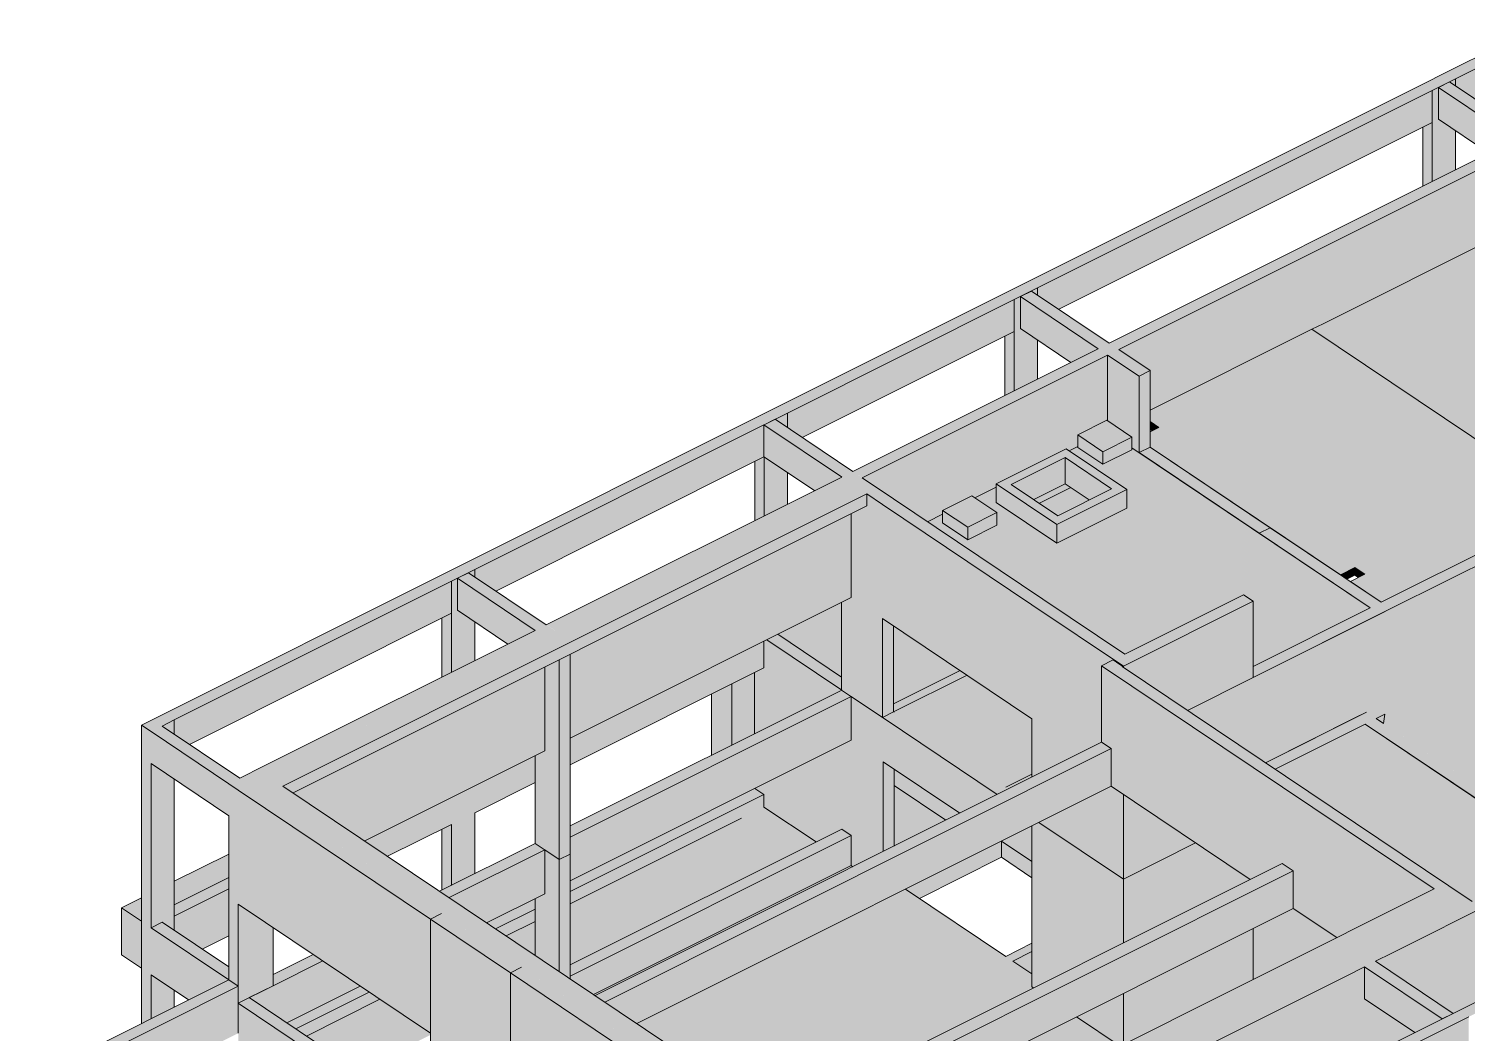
# Model space of a CAD drawing. Header units: centimetres. Extents: x -1706 to 33186, y -3196 to 88081.
# Drawn here: x -1669 to 202, y 71102 to 72408 of the extents above; entities that cross this region are included whole.
import ezdxf

# ---------------------------------------------------------------- set-up
doc = ezdxf.new("R2010")
doc.units = ezdxf.units.CM
for name, color, linetype, lineweight in [('A-FLOR', 7, 'Continuous', 9), ('S-BEAM', 7, 'Continuous', 9), ('S-COLS', 7, 'Continuous', 9)]:
    doc.layers.add(name, color=color, linetype=linetype, lineweight=lineweight)

# ---------------------------------------------------------------- blocks, each defined once
blk = doc.blocks.new('PED_MÍSULA_VERT__CONC_R1 - L_15_0 x 410_0-V1-3D J 001 - VISTA 3D COBE')
at = {"layer": 'S-COLS'}
for p, q in [((83.3, 71511.3), (94.7, 71517)), ((93.1, 71504.8), (83.3, 71511.3)), ((94.7, 71517), (93.1, 71504.8))]:
    blk.add_line(p, q, dxfattribs=at)

msp = doc.modelspace()

# ---------------------------------------------------------------- hatches: boundary and pattern name
at = {"layer": 'A-FLOR', "true_color": 0xbfbfbf}
for points in [[(355.7, 71795.5), (619.09, 71927.34), (277.65, 72156.57), (14.26, 72024.72), (353.73, 71796.82)], [(90.02, 71662.51), (341.32, 71788.3), (-0.12, 72017.52), (-210.61, 71912.16), (-210.61, 71897.52), (-199.13, 71889.81), (-210.61, 71884.15), (-210.61, 71864.34), (36.87, 71698.2), (55.62, 71707.58), (68.53, 71698.92), (49.78, 71689.53), (75.64, 71672.17)], [(-272.01, 71858.23), (-234.16, 71877.17), (-266.84, 71899.11), (-304.68, 71880.17), (-272.43, 71858.52)], [(-207.47, 71885.63), (-199.13, 71889.81), (-210.61, 71897.52), (-210.48, 71887.65)], [(-272.01, 71841.93), (-272.01, 71858.23), (-304.68, 71880.17), (-304.68, 71863.87), (-275.51, 71844.29)], [(-76.56, 71579.13), (75.64, 71655.31), (-234.16, 71863.3), (-234.16, 71860.88), (-272.01, 71841.93), (-304.68, 71863.88), (-304.68, 71865.07), (-315.7, 71859.56), (-240.86, 71809.31), (-240.86, 71784.87), (-332.07, 71739.21), (-410.77, 71792.05), (-410.77, 71811.97), (-438.36, 71798.16), (-409.88, 71779.04), (-409.88, 71762.74), (-447.72, 71743.8), (-480.4, 71765.74), (-480.4, 71777.11), (-499.99, 71767.31), (-243.38, 71595.03), (-88.98, 71672.32), (-76.56, 71663.98), (-76.56, 71579.88)], [(-272.01, 71841.93), (-234.16, 71860.88), (-234.16, 71877.17), (-272.01, 71858.23), (-272.01, 71845.64)], [(-447.72, 71760.09), (-409.88, 71779.04), (-442.56, 71800.98), (-480.4, 71782.03), (-448.72, 71760.77)], [(-447.72, 71743.8), (-447.72, 71760.09), (-480.4, 71782.03), (-480.4, 71765.74), (-448.39, 71744.25)], [(-447.72, 71743.8), (-409.88, 71762.74), (-409.88, 71779.04), (-447.72, 71760.09), (-447.72, 71744.58)], [(-60.73, 71453.78), (355.75, 71662.25), (355.75, 71682.87), (437.44, 71723.77), (353.73, 71779.96), (-162.03, 71521.79), (-63.65, 71455.74)], [(45.22, 71692.59), (55.62, 71697.8), (55.62, 71707.58), (36.87, 71698.2)], [(60.19, 71694.74), (68.53, 71698.92), (55.62, 71707.58), (55.62, 71697.8)], [(339.99, 71339.04), (724.11, 71531.31), (590.65, 71620.91), (589.51, 71620.34), (522.18, 71665.55), (522.18, 71651.36), (432.87, 71606.65), (364.9, 71652.28), (83.34, 71511.35), (299.89, 71365.97)], [(-398.27, 71421.97), (-364.29, 71438.98), (-364.29, 71511.05), (-448.54, 71567.61), (-543.85, 71519.71), (-411.99, 71431.18)], [(208.34, 71273.14), (325.61, 71331.84), (68.96, 71504.15), (-48.31, 71445.45), (207.08, 71273.99)]]:
    msp.add_hatch(color=9, dxfattribs=at).paths.add_polyline_path(points, flags=0)
h = msp.add_hatch(color=9, dxfattribs=at)
h.paths.add_polyline_path([(-544.02, 71530.54), (-457.69, 71573.75), (-544.02, 71631.71), (-544.02, 71541)], flags=0)
h.paths.add_polyline_path([(-611.66, 71565.23), (-611.66, 71662.52), (-694.68, 71620.96), (-628.54, 71576.57)], flags=0)
h = msp.add_hatch(color=9, dxfattribs=at)
h.paths.add_polyline_path([(-964.43, 71190.85), (-644.99, 71350.75), (-712.64, 71396.17), (-964.43, 71270.13), (-964.43, 71207.87)], flags=0)
h.paths.add_polyline_path([(-1010.18, 71203.31), (-1010.18, 71247.23), (-1047.66, 71228.47), (-1016.97, 71207.87)], flags=0)
h = msp.add_hatch(color=9, dxfattribs=at)
h.paths.add_polyline_path([(-592.78, 70923.09), (-257.76, 71090.79), (-306.24, 71123.33), (-641.25, 70955.63), (-594.35, 70924.14)], flags=0)
h.paths.add_polyline_path([(-509.09, 70972), (-522.21, 70980.81), (-477.08, 71003.4), (-463.95, 70994.59), (-489.5, 70981.8)], flags=0)
h.paths.add_polyline_path([(-697.35, 70993.29), (-362.33, 71160.99), (-542.93, 71282.24), (-877.95, 71114.54), (-719.96, 71008.47)], flags=0)
h.paths.add_polyline_path([(-932.09, 71150.88), (-597.07, 71318.58), (-599.2, 71320.01), (-934.22, 71152.31)], flags=0)
h = msp.add_hatch(color=9, dxfattribs=at)
h.paths.add_polyline_path([(-893.28, 70639.4), (-801.98, 70685.1), (-903.28, 70753.11), (-994.58, 70707.41), (-894.65, 70640.32)], flags=0)
h.paths.add_polyline_path([(-738.93, 70716.66), (-643.45, 70764.46), (-744.75, 70832.47), (-840.23, 70784.67), (-747.35, 70722.32)], flags=0)
h.paths.add_polyline_path([(-76.56, 71171.89), (32.12, 71226.29), (-24.54, 71264.33), (-76.56, 71238.3), (-76.56, 71175.27)], flags=0)
h = msp.add_hatch(color=9, dxfattribs=at)
h.paths.add_polyline_path([(-1408.61, 70963.33), (-1408.61, 71047.79), (-1481.34, 71011.38), (-1412.76, 70965.34), (-1412.1, 70965.67)], flags=0)
h.paths.add_polyline_path([(-1350.78, 70997.46), (-1302.93, 71021.41), (-1350.78, 71053.54), (-1350.78, 71008)], flags=0)
h.paths.add_polyline_path([(-1239.88, 71052.97), (-1146.25, 71099.84), (-1146.25, 71102.01), (-1212.04, 71146.18), (-1307.52, 71098.39), (-1242.15, 71054.5)], flags=0)
at = {"layer": 'S-BEAM', "true_color": 0xbfbfbf}
for points in [[(186.55, 72343.31), (299.87, 72400.03), (287.45, 72408.37), (174.13, 72351.65)], [(-356.9, 72071.28), (156.27, 72328.16), (143.85, 72336.49), (-369.32, 72079.62)], [(-329.39, 72043.49), (156.27, 72286.6), (156.27, 72328.16), (-356.9, 72071.28), (-356.9, 72061.97), (-354.13, 72060.1)], [(265.24, 72264.31), (279.62, 72271.51), (178.6, 72339.33), (164.22, 72332.13), (202.51, 72306.43)], [(229.78, 72246.56), (265.24, 72264.31), (164.22, 72332.13), (164.22, 72290.58), (215.75, 72255.98)], [(-251.41, 71991.15), (277.65, 72255.98), (265.24, 72264.31), (-263.83, 71999.48)], [(-278.26, 71992.31), (-263.88, 71999.51), (-364.85, 72067.3), (-379.23, 72060.1), (-303.71, 72009.4)], [(-681.97, 71908.56), (-387.18, 72056.12), (-399.6, 72064.46), (-694.39, 71916.9)], [(-662.8, 71876.6), (-387.18, 72014.57), (-387.18, 72056.12), (-681.97, 71908.56), (-681.97, 71889.48)], [(-313.67, 71974.53), (-278.26, 71992.31), (-379.23, 72060.1), (-379.23, 72018.55), (-327.69, 71983.95)], [(341.32, 71788.3), (355.7, 71795.5), (14.26, 72024.72), (-0.12, 72017.52), (330.59, 71795.5)], [(-584.82, 71824.25), (-265.79, 71983.95), (-278.21, 71992.28), (-597.24, 71832.59), (-586.51, 71825.39)], [(-1088.81, 71704.92), (-712.25, 71893.41), (-724.66, 71901.74), (-1101.22, 71713.25)], [(-611.66, 71825.42), (-597.28, 71832.62), (-698.26, 71900.41), (-712.64, 71893.21), (-614.48, 71827.31)], [(-1061.29, 71677.13), (-712.64, 71851.66), (-712.64, 71893.21), (-1088.81, 71704.92), (-1088.81, 71695.6), (-1086.03, 71693.74)], [(-647.08, 71807.64), (-611.66, 71825.42), (-712.64, 71893.21), (-712.64, 71851.66), (-649.72, 71809.42)], [(-251.46, 71804.01), (-240.86, 71809.31), (-319.57, 71862.15), (-330.17, 71856.85), (-254.78, 71806.24)], [(-68.79, 71752.28), (-54.41, 71759.48), (-210.61, 71864.34), (-224.99, 71857.15), (-87.15, 71764.6)], [(-391.03, 71815.66), (-321.02, 71850.7), (-330.17, 71856.85), (-400.18, 71821.8), (-391.89, 71816.23)], [(-361.83, 71796.05), (-321.02, 71816.5), (-321.02, 71850.7), (-391.03, 71815.66), (-364.97, 71798.17)], [(-289.81, 71795.53), (-260.61, 71810.15), (-321.02, 71850.7), (-321.02, 71816.48), (-302.43, 71804.01)], [(-983.32, 71624.78), (-599.2, 71817.06), (-611.62, 71825.39), (-995.73, 71633.12)], [(-332.07, 71763.66), (-321.47, 71768.96), (-400.18, 71821.8), (-410.77, 71816.5), (-335.39, 71765.89)], [(-1338.09, 71423.45), (-578.94, 71803.45), (-599.2, 71817.06), (-983.32, 71624.78), (-964.43, 71612.1), (-978.81, 71604.9), (-997.7, 71617.58), (-1358.35, 71437.05), (-1339.46, 71424.37)], [(-1324.88, 71414.58), (-578.94, 71787.97), (-578.94, 71803.45), (-1338.09, 71423.45), (-1330.13, 71418.11)], [(-332.07, 71739.21), (-332.07, 71763.66), (-410.77, 71816.23), (-410.77, 71792.05), (-355.77, 71755.12)], [(-330.62, 71775.1), (-289.81, 71795.53), (-313.78, 71811.63), (-354.59, 71791.2), (-332.07, 71776.07)], [(-321.47, 71768.96), (-251.46, 71804.01), (-260.61, 71810.15), (-330.62, 71775.1), (-324.8, 71771.19)], [(-321.47, 71744.52), (-251.46, 71779.56), (-251.46, 71804.01), (-321.47, 71768.96), (-321.47, 71755.12)], [(-251.46, 71779.56), (-240.86, 71784.87), (-240.86, 71809.31), (-251.46, 71804.01), (-251.46, 71782.2)], [(-364.29, 71659.35), (-349.91, 71666.55), (-544.02, 71796.86), (-558.4, 71789.66), (-411.99, 71691.37)], [(-364.29, 71511.05), (-364.29, 71659.35), (-558.4, 71789.66), (-558.4, 71641.36), (-408.91, 71541)], [(102.44, 71654.18), (353.73, 71779.96), (341.32, 71788.3), (90.02, 71662.51), (100.75, 71655.31)], [(-964.43, 71485.94), (-599.2, 71668.76), (-599.2, 71777.83), (-964.43, 71595.01), (-964.43, 71492.47)], [(-332.07, 71739.21), (-321.47, 71744.52), (-321.47, 71768.96), (-332.07, 71763.66), (-332.07, 71755.12)], [(-1479.36, 71509.42), (-1119.08, 71689.76), (-1131.5, 71698.1), (-1491.77, 71517.76)], [(-1010.18, 71625.96), (-995.8, 71633.16), (-1096.75, 71700.94), (-1111.13, 71693.74), (-1025.78, 71636.44)], [(-1045.57, 71608.17), (-1010.18, 71625.96), (-1111.13, 71693.74), (-1111.13, 71652.18), (-1051.43, 71612.1)], [(-1459.79, 71477.66), (-1119.08, 71648.2), (-1119.08, 71689.76), (-1479.36, 71509.42), (-1479.36, 71490.79)], [(-76.56, 71564.57), (88.06, 71646.98), (75.64, 71655.31), (-76.56, 71578.74), (-76.56, 71569.35)], [(83.34, 71511.35), (364.9, 71652.28), (355.75, 71658.43), (355.75, 71662.25), (70.92, 71519.68), (79.27, 71514.08)], [(-1350.78, 71440.84), (-997.7, 71617.58), (-1010.11, 71625.92), (-1363.2, 71449.18), (-1354.07, 71443.05)], [(193.96, 71265.94), (208.34, 71273.14), (-259.28, 71587.07), (-273.66, 71579.88), (193.08, 71266.53)], [(32.12, 71226.29), (158.67, 71289.63), (-273.66, 71579.88), (-273.66, 71480.47), (-261.24, 71472.13), (-261.24, 71423.24), (-80.64, 71301.99), (-38.92, 71322.88), (-24.54, 71313.22), (-24.54, 71264.33), (30.85, 71227.14)], [(-246.86, 71578.74), (-245.35, 71579.5), (-257.76, 71587.83), (-259.28, 71587.07), (-247.99, 71579.5)], [(-245.35, 71577.72), (-245.35, 71579.5), (-246.77, 71578.68)], [(-1231.81, 71352.1), (-997.7, 71469.28), (-997.7, 71578.36), (-1324.88, 71414.58), (-1257.2, 71369.15)], [(-544.02, 71519.82), (-448.54, 71567.61), (-457.69, 71573.75), (-544.02, 71530.54), (-544.02, 71525.96)], [(-964.43, 71357.19), (-599.2, 71540.01), (-611.66, 71548.33), (-964.43, 71371.74)], [(-964.43, 71300.15), (-599.2, 71482.97), (-599.2, 71540.01), (-964.43, 71357.19), (-964.43, 71327.86)], [(-409.34, 71412.55), (-394.96, 71419.75), (-543.36, 71519.38), (-557.74, 71512.18), (-411.99, 71414.33)], [(-48.31, 71445.45), (68.96, 71504.15), (56.54, 71512.48), (-60.73, 71453.78), (-48.5, 71445.57)], [(-1408.61, 71426.45), (-1394.23, 71433.65), (-1495.25, 71501.46), (-1509.63, 71494.27), (-1420.93, 71434.72)], [(-1408.61, 71384.89), (-1408.61, 71426.45), (-1509.63, 71494.27), (-1509.63, 71452.71), (-1458.09, 71418.11)], [(-919.67, 71142.54), (-261.24, 71472.13), (-273.66, 71480.47), (-932.09, 71150.88)], [(-877.95, 71114.54), (-261.24, 71423.24), (-261.24, 71472.13), (-919.67, 71142.54)], [(-608.05, 70905.84), (-584.59, 70917.59), (-1358.35, 71437.05), (-1381.81, 71425.31), (-625.54, 70917.59)], [(-476.04, 71379.16), (-458.01, 71388.19), (-543.36, 71445.49), (-543.36, 71424.36), (-480.72, 71382.31)], [(-394.96, 71419.75), (-364.29, 71435.1), (-364.29, 71438.98), (-398.27, 71421.97)], [(-1146.25, 71250.31), (-1131.87, 71257.51), (-1381.81, 71425.31), (-1396.19, 71418.11), (-1152.78, 71254.7)], [(-1146.25, 71102.01), (-1146.25, 71250.31), (-1396.19, 71418.11), (-1396.19, 71269.81), (-1169.94, 71117.92)], [(103.82, 71206.27), (422.86, 71365.97), (410.44, 71374.3), (91.4, 71214.6), (96.74, 71211.02)], [(-964.43, 71176.3), (-599.2, 71359.12), (-611.62, 71367.46), (-964.43, 71190.85), (-964.43, 71180.55)], [(-934.22, 71152.31), (-599.2, 71320.01), (-599.2, 71359.12), (-964.43, 71176.3), (-964.43, 71172.59), (-936.9, 71154.11)], [(-510.64, 71277.41), (-403.99, 71330.79), (-403.99, 71351.78), (-528.55, 71289.43), (-517.07, 71281.72)], [(-364.29, 71304.14), (-364.29, 71325.27), (-403.99, 71351.78), (-403.99, 71330.79), (-384.91, 71317.99)], [(-682.97, 70983.64), (-24.54, 71313.22), (-38.92, 71322.88), (-697.35, 70993.29)], [(-1479.36, 71254.38), (-1408.61, 71289.79), (-1408.61, 71304.34), (-1479.36, 71268.93), (-1479.36, 71254.7)], [(-641.25, 70955.63), (-24.54, 71264.33), (-24.54, 71313.22), (-682.97, 70983.64), (-660.26, 70968.39)], [(203.79, 71123.37), (549.57, 71296.64), (537.31, 71304.87), (191.37, 71131.7)], [(-412.66, 71194.77), (-398.27, 71201.97), (-528.55, 71289.43), (-542.93, 71282.24), (-414.23, 71195.83)], [(-452.04, 70942.58), (193.96, 71265.94), (158.67, 71289.63), (-487.33, 70966.27)], [(-1408.61, 71171.4), (-1408.61, 71188.26), (-1495.25, 71246.42), (-1509.63, 71239.22), (-1440.36, 71192.72)], [(-1460.76, 71145.3), (-1408.61, 71171.4), (-1509.63, 71239.22), (-1509.63, 71178.11), (-1465.92, 71148.76)], [(-389.12, 71195.83), (-364.29, 71208.26), (-364.29, 71218.98), (-398.27, 71201.97)], [(-364.29, 71179.16), (-364.29, 71208.26), (-389.12, 71195.83), (-387.55, 71194.77)], [(-574.72, 70866.61), (-560.34, 70873.81), (-1027.96, 71187.75), (-1042.34, 71180.55), (-584.16, 70872.95)], [(169.09, 71120.56), (183.48, 71127.75), (82.46, 71195.57), (68.08, 71188.37), (135.62, 71143.03)], [(133.63, 71102.81), (169.09, 71120.56), (68.08, 71188.37), (68.08, 71146.82), (129.41, 71105.64)], [(-1656.18, 71032.93), (-1396.19, 71163.07), (-1408.61, 71171.4), (-1668.6, 71041.26)], [(-574.72, 70718.32), (-574.72, 70866.61), (-1042.34, 71180.55), (-1042.34, 71032.25), (-628.54, 70754.45)], [(-439.62, 70934.24), (43.27, 71175.96), (30.85, 71184.29), (-452.04, 70942.58)], [(-1604.03, 70997.92), (-1396.19, 71101.95), (-1396.19, 71163.07), (-1656.18, 71032.93), (-1633.99, 71018.03)], [(-1146.25, 70973.27), (-1146.25, 70990.12), (-1381.81, 71148.26), (-1396.19, 71141.07), (-1146.55, 70973.47)], [(-318.4, 70861.98), (173.51, 71108.21), (161.09, 71116.55), (-330.82, 70870.32)], [(-318.4, 70820.42), (173.51, 71066.66), (173.51, 71108.21), (-318.4, 70861.98), (-318.4, 70846.62)]]:
    msp.add_hatch(color=9, dxfattribs=at).paths.add_polyline_path(points, flags=0)
h = msp.add_hatch(color=9, dxfattribs=at)
h.paths.add_polyline_path([(214.06, 72315.53), (284.94, 72351.01), (284.94, 72392.56), (186.55, 72343.31), (186.55, 72334), (212.75, 72316.41)], flags=0)
h.paths.add_polyline_path([(299.87, 72399.39), (299.87, 72400.03), (299.32, 72399.76), (299.86, 72399.4)], flags=0)
h = msp.add_hatch(color=9, dxfattribs=at)
h.paths.add_polyline_path([(-210.48, 71884.13), (-207.47, 71885.63), (-210.61, 71887.74), (-210.61, 71884.21)], flags=0)
h.paths.add_polyline_path([(-210.61, 71912.16), (277.65, 72156.57), (277.65, 72255.98), (-251.41, 71991.15), (-210.61, 71963.75), (-210.61, 71922.75)], flags=0)
h = msp.add_hatch(color=9, dxfattribs=at)
h.paths.add_polyline_path([(-499.99, 71767.31), (-480.4, 71777.11), (-480.4, 71782.03), (-442.56, 71800.98), (-438.36, 71798.16), (-410.77, 71811.97), (-410.77, 71816.5), (-319.57, 71862.15), (-315.7, 71859.56), (-304.68, 71865.07), (-304.68, 71880.17), (-266.84, 71899.11), (-265.79, 71898.41), (-265.79, 71983.95), (-584.82, 71824.25), (-520.27, 71780.92)], flags=0)
h.paths.add_polyline_path([(-354.59, 71791.2), (-313.78, 71811.63), (-321.02, 71816.48), (-361.83, 71796.05), (-355.87, 71792.05)], flags=0)
h = msp.add_hatch(color=9, dxfattribs=at)
h.paths.add_polyline_path([(-1088.81, 71388.76), (-1010.18, 71428.12), (-1010.18, 71463.04), (-1088.81, 71423.45), (-1088.81, 71409.83)], flags=0)
h.paths.add_polyline_path([(-964.43, 71451.02), (-712.64, 71577.06), (-712.64, 71611.98), (-964.43, 71485.94), (-964.43, 71463.95)], flags=0)
h = msp.add_hatch(color=9, dxfattribs=at)
h.paths.add_polyline_path([(-364.29, 71325.27), (-364.29, 71371.66), (-403.88, 71351.84), (-396.8, 71347.09)], flags=0)
h.paths.add_polyline_path([(-458.01, 71388.19), (-409.34, 71412.55), (-557.74, 71512.18), (-557.74, 71455.14), (-520.27, 71429.98)], flags=0)
h = msp.add_hatch(color=9, dxfattribs=at)
h.paths.add_polyline_path([(-1061.56, 71237.8), (-1010.18, 71263.52), (-1010.18, 71277.25), (-1073.28, 71245.67), (-1061.66, 71237.87)], flags=0)
h.paths.add_polyline_path([(-964.43, 71286.43), (-712.64, 71412.46), (-724.35, 71420.33), (-964.43, 71300.15), (-964.43, 71290.7)], flags=0)
h = msp.add_hatch(color=9, dxfattribs=at)
h.paths.add_polyline_path([(-1047.66, 71228.47), (-1010.18, 71247.23), (-1010.18, 71263.52), (-1061.56, 71237.8), (-1060.42, 71237.04)], flags=0)
h.paths.add_polyline_path([(-964.43, 71270.13), (-712.64, 71396.17), (-712.64, 71412.46), (-964.43, 71286.43), (-964.43, 71280.58)], flags=0)
h = msp.add_hatch(color=9, dxfattribs=at)
h.paths.add_polyline_path([(-1443.1, 71211.41), (-1408.61, 71228.68), (-1408.61, 71289.79), (-1479.36, 71254.38), (-1479.36, 71235.75)], flags=0)
h.paths.add_polyline_path([(-1202.01, 71332.09), (-1119.08, 71373.6), (-1119.08, 71408.52), (-1231.81, 71352.1), (-1227, 71348.87)], flags=0)
h = msp.add_hatch(color=9, dxfattribs=at)
h.paths.add_polyline_path([(103.82, 71087.88), (133.63, 71102.81), (103.82, 71122.82), (103.82, 71108.21)], flags=0)
h.paths.add_polyline_path([(183.48, 71127.75), (422.86, 71247.58), (422.86, 71365.97), (103.82, 71206.27), (103.82, 71181.23), (177.59, 71131.7)], flags=0)
h = msp.add_hatch(color=9, dxfattribs=at)
h.paths.add_polyline_path([(-1350.78, 71163.8), (-1286.33, 71196.06), (-1298.75, 71204.39), (-1350.78, 71178.35)], flags=0)
h.paths.add_polyline_path([(-1121.95, 71278.34), (-997.7, 71340.54), (-1010.18, 71348.84), (-1134.36, 71286.68), (-1131.5, 71284.76)], flags=0)
h = msp.add_hatch(color=9, dxfattribs=at)
h.paths.add_polyline_path([(-1333.14, 71115.59), (-1237.66, 71163.38), (-1286.33, 71196.06), (-1350.78, 71163.8), (-1350.78, 71127.43)], flags=0)
h.paths.add_polyline_path([(-1073.28, 71245.67), (-997.7, 71283.5), (-997.7, 71340.54), (-1121.95, 71278.34), (-1080.19, 71250.31)], flags=0)
at = {"layer": 'S-BEAM', "true_color": 0x0080ff}
h = msp.add_hatch(color=150, dxfattribs=at)
h.paths.add_polyline_path([(-1522.05, 71247.57), (-1522.05, 71278.19), (-1548.18, 71265.11), (-1532.66, 71254.7)], flags=0)
h.paths.add_polyline_path([(-1479.36, 71268.93), (-1408.61, 71304.34), (-1408.61, 71334.98), (-1479.36, 71299.56), (-1479.36, 71269.81)], flags=0)
msp.add_hatch(color=150, dxfattribs=at).paths.add_polyline_path([(-1522.05, 71186.46), (-1522.05, 71247.57), (-1548.18, 71265.11), (-1548.18, 71204), (-1544.6, 71201.6)], flags=0)
at = {"layer": 'S-BEAM', "true_color": 0xbfbfbf}
h = msp.add_hatch(color=9, dxfattribs=at)
h.paths.add_polyline_path([(-439.62, 70815.86), (-388.44, 70841.47), (-439.62, 70875.83), (-439.62, 70817.67)], flags=0)
h.paths.add_polyline_path([(-338.6, 70866.42), (43.27, 71057.57), (43.27, 71175.96), (-439.62, 70934.24), (-344.4, 70870.32)], flags=0)
h = msp.add_hatch(color=9, dxfattribs=at)
h.paths.add_polyline_path([(-1465.92, 71035.4), (-1408.61, 71064.08), (-1408.61, 71078.64), (-1478.34, 71043.73)], flags=0)
h.paths.add_polyline_path([(-1321.43, 71107.72), (-1225.95, 71155.52), (-1237.66, 71163.38), (-1333.14, 71115.59)], flags=0)
h = msp.add_hatch(color=9, dxfattribs=at)
h.paths.add_polyline_path([(-1465.92, 71019.1), (-1408.61, 71047.79), (-1408.61, 71064.08), (-1465.92, 71035.4), (-1465.92, 71020.72)], flags=0)
h.paths.add_polyline_path([(-1307.52, 71098.39), (-1212.04, 71146.18), (-1225.95, 71155.52), (-1321.43, 71107.72), (-1312.92, 71102.01)], flags=0)
h = msp.add_hatch(color=9, dxfattribs=at)
h.paths.add_polyline_path([(-1146.25, 70916.23), (-1146.55, 70973.47), (-1159.02, 70981.84), (-1159.02, 70942.73), (-1174.32, 70935.07), (-1159.02, 70924.8)], flags=0)
h.paths.add_polyline_path([(-1220.11, 70965.81), (-1171.44, 70990.17), (-1396.19, 71141.07), (-1396.19, 71084.03), (-1223.94, 70968.39)], flags=0)
at = {"layer": 'S-COLS', "true_color": 0xc0c0c0}
for points in [[(156.27, 72328.16), (186.55, 72343.31), (174.13, 72351.65), (143.85, 72336.49)], [(143.85, 72203.55), (156.27, 72209.77), (156.27, 72286.6), (143.85, 72280.38), (143.85, 72209.06)], [(-387.18, 72056.12), (-356.9, 72071.28), (-369.32, 72079.62), (-399.6, 72064.46)], [(-399.6, 71931.52), (-387.18, 71937.74), (-387.18, 72014.57), (-399.6, 72008.35), (-399.6, 71983.95)], [(-224.99, 71956.55), (-210.61, 71963.75), (-263.94, 71999.48), (-278.21, 71992.28), (-235.71, 71963.75)], [(-224.99, 71857.15), (-224.99, 71956.55), (-265.79, 71983.95), (-265.79, 71898.41), (-234.16, 71877.17), (-234.16, 71863.3), (-233.44, 71862.82)], [(-224.99, 71857.15), (-210.61, 71864.34), (-210.61, 71963.75), (-224.99, 71956.55), (-224.99, 71864.22)], [(-712.25, 71893.41), (-681.97, 71908.56), (-694.39, 71916.9), (-724.66, 71901.74), (-712.64, 71893.67)], [(-724.66, 71768.81), (-712.25, 71775.02), (-712.25, 71851.39), (-712.64, 71851.66), (-724.66, 71845.64), (-724.66, 71801.57)], [(-558.4, 71789.66), (-544.02, 71796.86), (-597.34, 71832.59), (-611.62, 71825.39), (-569.12, 71796.86)], [(-558.4, 71512.62), (-558.4, 71789.66), (-578.94, 71803.45), (-578.94, 71787.97), (-599.2, 71777.83), (-599.2, 71668.76), (-611.66, 71662.52), (-611.62, 71548.35), (-568.47, 71519.38)], [(88.06, 71646.98), (102.44, 71654.18), (-54.41, 71759.48), (-68.79, 71752.28), (79.49, 71652.73)], [(-1119.08, 71689.76), (-1088.81, 71704.92), (-1101.22, 71713.25), (-1131.5, 71698.1)], [(-245.35, 71579.5), (-76.56, 71663.98), (-88.98, 71672.32), (-243.38, 71595.03), (-349.91, 71666.55), (-364.29, 71659.35), (-245.91, 71579.88)], [(-558.4, 71512.62), (-544.02, 71519.82), (-544.02, 71631.71), (-558.4, 71641.36), (-558.4, 71514.8)], [(-978.81, 71604.9), (-964.43, 71612.1), (-995.89, 71633.12), (-1010.11, 71625.92), (-983.32, 71607.93)], [(-978.81, 71327.86), (-978.81, 71587.81), (-997.7, 71578.36), (-997.7, 71469.28), (-1010.18, 71463.04), (-1010.11, 71348.87), (-983.32, 71330.88)], [(-978.81, 71327.86), (-964.43, 71335.06), (-964.43, 71595.01), (-978.81, 71587.81), (-978.81, 71340.54)], [(-1509.63, 71494.27), (-1479.36, 71509.42), (-1491.77, 71517.76), (-1522.05, 71502.6), (-1520.35, 71501.46)], [(235.61, 71392.26), (250, 71399.46), (70.92, 71519.68), (56.54, 71512.48), (230.34, 71395.8)], [(-1396.19, 71418.11), (-1350.78, 71440.84), (-1363.2, 71449.18), (-1408.61, 71426.45), (-1406.92, 71425.31)], [(-557.74, 71338.26), (-543.36, 71345.46), (-543.48, 71445.57), (-557.74, 71455.14), (-557.74, 71343.27)], [(-1396.19, 71163.07), (-1396.19, 71418.11), (-1408.61, 71426.45), (-1408.61, 71171.4), (-1406.49, 71169.98)], [(-543.36, 71345.46), (-476.04, 71379.16), (-543.36, 71424.36), (-543.36, 71350.13)], [(-978.81, 71182.25), (-978.81, 71327.86), (-997.7, 71340.54), (-997.7, 71283.5), (-1010.18, 71277.25), (-1010.16, 71203.29), (-980.01, 71183.06)], [(-964.43, 71172.59), (-964.43, 71335.06), (-978.81, 71327.86), (-978.81, 71182.25), (-966.1, 71173.71)], [(-1396.19, 71141.07), (-1350.78, 71163.8), (-1350.78, 71239.32), (-1396.19, 71269.81), (-1396.19, 71148.26)], [(-1042.34, 71180.55), (-1027.96, 71187.75), (-1131.87, 71257.51), (-1146.25, 71250.31), (-1053.06, 71187.75)], [(-1042.34, 70903.5), (-1042.34, 71180.55), (-1146.25, 71250.31), (-1146.25, 70973.27), (-1061.66, 70916.48)], [(43.27, 71175.96), (103.82, 71206.27), (91.4, 71214.6), (30.85, 71184.29)], [(-364.29, 71162.31), (-364.29, 71179.16), (-398.27, 71201.97), (-412.66, 71194.77)], [(173.51, 71108.21), (203.79, 71123.37), (191.37, 71131.7), (161.09, 71116.55), (169.09, 71111.18)]]:
    msp.add_hatch(color=9, dxfattribs=at).paths.add_polyline_path(points, flags=0)
h = msp.add_hatch(color=9, dxfattribs=at)
h.paths.add_polyline_path([(156.27, 72209.77), (186.55, 72224.92), (186.55, 72275.59), (164.22, 72290.58), (164.22, 72332.13), (156.27, 72328.16), (156.27, 72255.98)], flags=0)
h.paths.add_polyline_path([(186.55, 72334), (186.55, 72343.31), (178.6, 72339.33), (185.58, 72334.65)], flags=0)
h = msp.add_hatch(color=9, dxfattribs=at)
h.paths.add_polyline_path([(-387.18, 71937.74), (-356.9, 71952.89), (-356.9, 72003.56), (-379.23, 72018.55), (-379.23, 72060.1), (-387.18, 72056.12), (-387.18, 71983.95)], flags=0)
h.paths.add_polyline_path([(-356.9, 72061.97), (-356.9, 72071.28), (-364.85, 72067.3), (-357.87, 72062.62)], flags=0)
h = msp.add_hatch(color=9, dxfattribs=at)
h.paths.add_polyline_path([(-712.25, 71775.02), (-681.97, 71790.18), (-681.97, 71831.07), (-712.25, 71851.39), (-712.25, 71783.87)], flags=0)
h.paths.add_polyline_path([(-681.97, 71889.48), (-681.97, 71908.56), (-698.26, 71900.41), (-683.96, 71890.81)], flags=0)
h = msp.add_hatch(color=9, dxfattribs=at)
h.paths.add_polyline_path([(-1119.08, 71294.33), (-1088.81, 71309.48), (-1088.81, 71423.68), (-1119.08, 71408.52), (-1119.08, 71340.54)], flags=0)
h.paths.add_polyline_path([(-1119.08, 71571.38), (-1088.81, 71586.53), (-1088.81, 71637.19), (-1111.13, 71652.18), (-1111.13, 71693.74), (-1119.08, 71689.76), (-1119.08, 71602.1)], flags=0)
h.paths.add_polyline_path([(-1088.81, 71695.6), (-1088.81, 71704.92), (-1096.75, 71700.94), (-1089.78, 71696.25)], flags=0)
h = msp.add_hatch(color=9, dxfattribs=at)
h.paths.add_polyline_path([(-245.35, 71302.45), (-245.35, 71412.57), (-261.24, 71423.24), (-355.2, 71376.21), (-261.24, 71313.12)], flags=0)
h.paths.add_polyline_path([(-364.29, 71435.1), (-273.66, 71480.47), (-273.66, 71579.88), (-257.76, 71587.83), (-364.29, 71659.35), (-364.29, 71445.57)], flags=0)
h = msp.add_hatch(color=9, dxfattribs=at)
h.paths.add_polyline_path([(-245.35, 71302.45), (-151.38, 71349.49), (-245.35, 71412.57), (-245.35, 71349.99)], flags=0)
h.paths.add_polyline_path([(-162.03, 71521.79), (-76.56, 71564.57), (-76.56, 71663.98), (-245.35, 71579.5), (-245.35, 71577.72), (-174.45, 71530.13)], flags=0)
h = msp.add_hatch(color=9, dxfattribs=at)
h.paths.add_polyline_path([(-1131.5, 71288.11), (-1119.08, 71294.33), (-1119.08, 71373.6), (-1131.5, 71367.39), (-1131.5, 71292.54)], flags=0)
h.paths.add_polyline_path([(-1131.5, 71565.16), (-1119.08, 71571.38), (-1119.08, 71648.2), (-1131.5, 71641.99), (-1131.5, 71602.1)], flags=0)
h = msp.add_hatch(color=9, dxfattribs=at)
h.paths.add_polyline_path([(-557.74, 71512.18), (-543.36, 71519.38), (-544.02, 71519.82), (-558.4, 71512.62)], flags=0)
h.paths.add_polyline_path([(-611.66, 71548.38), (-611.66, 71565.23), (-694.68, 71620.96), (-709.06, 71613.77), (-628.54, 71559.71)], flags=0)
h = msp.add_hatch(color=9, dxfattribs=at)
h.paths.add_polyline_path([(-597.07, 71318.58), (-557.74, 71338.26), (-557.74, 71512.18), (-599.2, 71540.01), (-599.2, 71482.97), (-724.35, 71420.33), (-712.64, 71412.46), (-712.64, 71396.17), (-644.99, 71350.75), (-611.62, 71367.46), (-599.2, 71359.12), (-599.2, 71320.01)], flags=0)
h.paths.add_polyline_path([(-725.05, 71491.57), (-611.66, 71548.38), (-709.06, 71613.77), (-712.64, 71611.98), (-712.64, 71577.06), (-725.05, 71570.84), (-725.05, 71540.01)], flags=0)
at = {"layer": 'S-COLS', "true_color": 0x0080ff}
for points in [[(-754.56, 71476.8), (-725.05, 71491.57), (-725.05, 71570.84), (-754.56, 71556.07), (-754.56, 71540.01)], [(-780.7, 71463.71), (-754.56, 71476.8), (-754.56, 71556.07), (-780.7, 71542.98), (-780.7, 71476.48)]]:
    msp.add_hatch(color=150, dxfattribs=at).paths.add_polyline_path(points, flags=0)
at = {"layer": 'S-COLS', "true_color": 0xc0c0c0}
h = msp.add_hatch(color=9, dxfattribs=at)
h.paths.add_polyline_path([(-1481.34, 71011.38), (-1479.36, 71012.37), (-1479.36, 71060.33), (-1509.63, 71045.17), (-1509.63, 71013.52), (-1495.25, 71020.72), (-1482.83, 71012.37)], flags=0)
h.paths.add_polyline_path([(-1509.63, 71120.84), (-1479.36, 71135.99), (-1479.36, 71157.78), (-1509.63, 71178.11), (-1509.63, 71149.4)], flags=0)
h.paths.add_polyline_path([(-1479.36, 71235.75), (-1479.36, 71432.38), (-1509.63, 71452.71), (-1509.63, 71239.22), (-1495.25, 71246.42), (-1484.53, 71239.22)], flags=0)
h.paths.add_polyline_path([(-1479.36, 71490.79), (-1479.36, 71509.42), (-1495.25, 71501.46), (-1481.3, 71492.1)], flags=0)
h = msp.add_hatch(color=9, dxfattribs=at)
h.paths.add_polyline_path([(-1509.63, 71013.52), (-1509.63, 71045.17), (-1522.05, 71038.96), (-1522.05, 71021.85), (-1516.35, 71018.03)], flags=0)
h.paths.add_polyline_path([(-1522.05, 71114.62), (-1509.63, 71120.84), (-1509.63, 71494.27), (-1522.05, 71502.6), (-1522.05, 71149.4)], flags=0)
h = msp.add_hatch(color=9, dxfattribs=at)
h.paths.add_polyline_path([(-249.57, 71085.29), (-245.35, 71087.4), (-245.35, 71153.81), (-306.24, 71123.33), (-257.76, 71090.79)], flags=0)
h.paths.add_polyline_path([(-362.33, 71160.99), (-245.35, 71219.55), (-245.35, 71302.45), (-355.2, 71376.21), (-364.29, 71371.66), (-364.29, 71162.31)], flags=0)
h = msp.add_hatch(color=9, dxfattribs=at)
h.paths.add_polyline_path([(-245.35, 71087.4), (-76.56, 71171.89), (-76.56, 71238.3), (-245.35, 71153.81), (-245.35, 71114.85)], flags=0)
h.paths.add_polyline_path([(-245.35, 71219.55), (-80.64, 71301.99), (-151.38, 71349.49), (-245.35, 71302.45), (-245.35, 71254.7)], flags=0)
h = msp.add_hatch(color=9, dxfattribs=at)
h.paths.add_polyline_path([(43.27, 70898.91), (103.82, 70929.22), (103.82, 71031.77), (43.27, 71001.46), (43.27, 70903)], flags=0)
h.paths.add_polyline_path([(43.27, 71057.57), (103.82, 71087.88), (103.82, 71122.82), (68.08, 71146.82), (68.08, 71188.37), (43.27, 71175.96), (43.27, 71057.97)], flags=0)
h.paths.add_polyline_path([(103.82, 71181.23), (103.82, 71206.27), (82.46, 71195.57), (99.26, 71184.29)], flags=0)
h = msp.add_hatch(color=9, dxfattribs=at)
h.paths.add_polyline_path([(-1354, 70942.18), (-1350.78, 70943.8), (-1350.78, 71053.54), (-1396.19, 71084.03), (-1396.19, 70953.66), (-1381.81, 70960.86), (-1356.4, 70943.8)], flags=0)
h.paths.add_polyline_path([(-1350.78, 71127.43), (-1350.78, 71163.8), (-1381.81, 71148.26), (-1363.2, 71135.77)], flags=0)
h = msp.add_hatch(color=9, dxfattribs=at)
h.paths.add_polyline_path([(173.51, 70611.17), (173.74, 70611.28), (173.51, 70614.31)], flags=0)
h.paths.add_polyline_path([(173.51, 70853.17), (203.79, 70868.42), (203.79, 71123.37), (173.51, 71108.21), (173.51, 70853.21)], flags=0)

# ---------------------------------------------------------------- linework, layer by layer
at = {"layer": 'A-FLOR'}
for p, q in [((277.65, 72156.57), (14.26, 72024.72)), ((-0.12, 72017.52), (-210.61, 71912.16)), ((341.32, 71788.3), (-0.12, 72017.52)), ((-266.84, 71899.11), (-304.68, 71880.17)), ((-234.16, 71877.17), (-266.84, 71899.11)), ((-210.61, 71897.52), (-199.13, 71889.81)), ((-304.68, 71880.17), (-272.01, 71858.23)), ((-304.68, 71880.17), (-304.68, 71863.87)), ((-207.47, 71885.63), (-210.61, 71887.74)), ((-199.13, 71889.81), (-210.48, 71884.13)), ((-304.68, 71865.07), (-315.7, 71859.56)), ((-272.01, 71841.93), (-304.68, 71863.87)), ((-272.01, 71858.23), (-234.16, 71877.17)), ((-234.16, 71860.88), (-272.01, 71841.93)), ((-234.16, 71877.17), (-234.16, 71860.88)), ((75.64, 71655.31), (-234.16, 71863.3)), ((-210.61, 71864.34), (36.87, 71698.2)), ((-272.01, 71858.23), (-272.01, 71841.93)), ((-410.77, 71811.97), (-438.36, 71798.16)), ((-442.56, 71800.98), (-480.4, 71782.03)), ((-409.88, 71779.04), (-442.56, 71800.98)), ((-332.07, 71739.21), (-410.77, 71792.05)), ((-240.86, 71784.87), (-332.07, 71739.21)), ((90.02, 71662.51), (341.32, 71788.3)), ((-480.4, 71777.11), (-499.99, 71767.31)), ((-480.4, 71782.03), (-447.72, 71760.09)), ((-480.4, 71782.03), (-480.4, 71765.74)), ((-447.72, 71743.8), (-480.4, 71765.74)), ((-447.72, 71760.09), (-409.88, 71779.04)), ((-409.88, 71779.04), (-409.88, 71762.74)), ((353.73, 71779.96), (102.44, 71654.18)), ((-409.88, 71762.74), (-447.72, 71743.8)), ((-447.72, 71760.09), (-447.72, 71743.8)), ((36.87, 71698.2), (55.62, 71707.58)), ((55.62, 71697.8), (45.22, 71692.59)), ((68.53, 71698.92), (49.78, 71689.53)), ((55.62, 71707.58), (68.53, 71698.92)), ((55.62, 71707.58), (55.62, 71697.8)), ((60.19, 71694.74), (55.62, 71697.8)), ((49.78, 71689.53), (90.02, 71662.51)), ((-76.56, 71579.13), (75.64, 71655.31)), ((102.44, 71654.18), (-76.56, 71564.57)), ((-694.68, 71620.96), (-611.66, 71565.23)), ((-544.02, 71530.54), (-457.69, 71573.75)), ((-448.54, 71567.61), (-544.02, 71519.82)), ((-76.56, 71564.57), (-162.03, 71521.79)), ((-544.02, 71519.82), (-543.36, 71519.38)), ((-60.73, 71453.78), (70.92, 71519.68)), ((68.96, 71504.15), (-48.07, 71445.57)), ((325.61, 71331.84), (68.96, 71504.15)), ((-398.27, 71421.97), (-364.29, 71438.98)), ((-741.97, 71381.49), (-964.43, 71270.13)), ((-599.2, 71320.01), (-934.22, 71152.31)), ((-1010.14, 71247.24), (-1047.66, 71228.47)), ((-1212.04, 71146.18), (-1307.52, 71098.39))]:
    msp.add_line(p, q, dxfattribs=at)
at = {"layer": 'S-BEAM'}
for p, q in [((287.45, 72408.37), (174.13, 72351.65)), ((186.55, 72343.31), (284.94, 72392.56)), ((143.85, 72336.49), (-369.32, 72079.62)), ((-356.9, 72071.28), (156.27, 72328.16)), ((156.27, 72328.16), (156.27, 72286.6)), ((178.6, 72339.33), (164.22, 72332.13)), ((164.22, 72332.13), (265.24, 72264.31)), ((164.22, 72332.13), (164.22, 72290.58)), ((279.62, 72271.51), (178.6, 72339.33)), ((186.55, 72343.31), (186.55, 72334)), ((229.78, 72246.56), (164.22, 72290.58)), ((-329.39, 72043.49), (156.27, 72286.6)), ((265.24, 72264.31), (-263.83, 71999.48)), ((-251.41, 71991.15), (277.65, 72255.98)), ((-364.85, 72067.3), (-379.23, 72060.1)), ((-263.88, 71999.51), (-364.85, 72067.3)), ((-356.9, 72071.28), (-356.9, 72061.97)), ((-399.6, 72064.46), (-694.39, 71916.9)), ((-681.97, 71908.56), (-387.18, 72056.12)), ((-387.18, 72056.12), (-387.18, 72014.57)), ((-379.23, 72060.1), (-278.26, 71992.31)), ((-379.23, 72060.1), (-379.23, 72018.55)), ((-662.8, 71876.6), (-387.18, 72014.57)), ((-313.67, 71974.53), (-379.23, 72018.55)), ((14.26, 72024.72), (-0.12, 72017.52)), ((-0.12, 72017.52), (341.32, 71788.3)), ((-278.21, 71992.28), (-597.24, 71832.59)), ((-584.82, 71824.25), (-265.79, 71983.95)), ((-265.79, 71983.95), (-265.79, 71898.41)), ((-724.66, 71901.74), (-1101.22, 71713.25)), ((-698.26, 71900.41), (-712.25, 71893.41)), ((-597.28, 71832.62), (-698.26, 71900.41)), ((-681.97, 71908.56), (-681.97, 71889.48)), ((-1088.81, 71704.92), (-712.64, 71893.21)), ((-712.64, 71893.21), (-611.66, 71825.42)), ((-712.64, 71893.21), (-712.64, 71851.66)), ((-319.57, 71862.15), (-330.17, 71856.85)), ((-240.86, 71809.31), (-319.57, 71862.15)), ((-210.61, 71864.34), (-224.99, 71857.15)), ((-54.41, 71759.48), (-210.61, 71864.34)), ((-1061.29, 71677.13), (-712.64, 71851.66)), ((-647.08, 71807.64), (-712.64, 71851.66)), ((-330.17, 71856.85), (-400.18, 71821.8)), ((-391.03, 71815.66), (-321.02, 71850.7)), ((-321.02, 71850.7), (-260.61, 71810.15)), ((-321.02, 71816.48), (-321.02, 71850.7)), ((-224.99, 71857.15), (-68.79, 71752.28)), ((-611.62, 71825.39), (-995.73, 71633.12)), ((-400.18, 71821.8), (-410.77, 71816.5)), ((-1338.09, 71423.45), (-578.94, 71803.45)), ((-578.94, 71787.97), (-578.94, 71803.45)), ((-410.77, 71816.5), (-332.07, 71763.66)), ((-410.77, 71816.5), (-410.77, 71792.05)), ((-330.62, 71775.1), (-391.03, 71815.66)), ((-361.83, 71796.05), (-321.02, 71816.48)), ((-313.78, 71811.63), (-354.59, 71791.2)), ((-260.61, 71810.15), (-330.62, 71775.1)), ((-321.47, 71768.96), (-251.46, 71804.01)), ((-321.02, 71816.48), (-289.81, 71795.53)), ((-251.46, 71804.01), (-240.86, 71809.31)), ((-240.86, 71809.31), (-240.86, 71784.87)), ((-578.94, 71787.97), (-1324.88, 71414.58)), ((-558.4, 71789.66), (-364.29, 71659.35)), ((-349.91, 71666.55), (-544.02, 71796.86)), ((341.32, 71788.3), (90.02, 71662.51)), ((-599.2, 71777.83), (-599.2, 71668.76)), ((-332.07, 71763.66), (-321.47, 71768.96)), ((102.44, 71654.18), (353.73, 71779.96)), ((-332.07, 71739.21), (-332.07, 71763.66)), ((-68.79, 71752.28), (-54.41, 71759.48)), ((-1131.5, 71698.1), (-1491.77, 71517.76)), ((-1096.75, 71700.94), (-1111.13, 71693.74)), ((-1111.13, 71693.74), (-1010.18, 71625.96)), ((-1111.13, 71693.74), (-1111.13, 71652.18)), ((-995.8, 71633.16), (-1096.75, 71700.94)), ((-1088.81, 71704.92), (-1088.81, 71695.6)), ((-1479.36, 71509.42), (-1119.08, 71689.76)), ((-1119.08, 71689.76), (-1119.08, 71648.2)), ((-599.2, 71668.76), (-964.43, 71485.94)), ((75.64, 71655.31), (-76.56, 71579.13)), ((-1119.08, 71648.2), (-1459.79, 71477.66)), ((-1045.57, 71608.17), (-1111.13, 71652.18)), ((-364.29, 71511.05), (-558.4, 71641.36)), ((-76.56, 71564.57), (88.06, 71646.98)), ((-1010.11, 71625.92), (-1363.2, 71449.18)), ((-712.64, 71577.06), (-712.64, 71611.98)), ((-259.28, 71587.07), (-273.66, 71579.88)), ((-273.66, 71579.88), (158.67, 71289.63)), ((-273.66, 71579.88), (-273.66, 71480.47)), ((-257.76, 71587.83), (-259.28, 71587.07)), ((-245.35, 71579.5), (-257.76, 71587.83)), ((-246.86, 71578.74), (-245.35, 71579.5)), ((208.34, 71273.14), (-246.86, 71578.74)), ((-245.35, 71577.66), (-245.35, 71579.5)), ((-997.7, 71578.36), (-997.7, 71469.28)), ((-964.43, 71451.02), (-712.64, 71577.06)), ((-457.69, 71573.75), (-544.02, 71530.54)), ((-544.02, 71519.82), (-448.54, 71567.61)), ((-611.62, 71548.35), (-964.43, 71371.74)), ((-964.43, 71357.19), (-599.2, 71540.01)), ((-599.2, 71482.97), (-599.2, 71540.01)), ((-1479.36, 71509.42), (-1479.36, 71490.79)), ((-557.74, 71512.18), (-409.34, 71412.55)), ((56.54, 71512.48), (-60.73, 71453.78)), ((-48.07, 71445.57), (68.96, 71504.15)), ((-1509.63, 71494.27), (-1408.61, 71426.45)), ((-1394.23, 71433.65), (-1495.25, 71501.46)), ((-997.7, 71469.28), (-1231.81, 71352.1)), ((-964.43, 71300.15), (-599.2, 71482.97)), ((-273.66, 71480.47), (-932.09, 71150.88)), ((-919.67, 71142.54), (-261.24, 71472.13)), ((-273.66, 71480.47), (-261.24, 71472.13)), ((-261.24, 71472.13), (-261.24, 71423.24)), ((-1408.61, 71384.89), (-1509.63, 71452.71)), ((-458.01, 71388.19), (-557.74, 71455.14)), ((-364.29, 71438.98), (-398.27, 71421.97)), ((-1396.19, 71418.11), (-1146.25, 71250.31)), ((-584.59, 70917.59), (-1338.09, 71423.45)), ((-1088.81, 71388.76), (-1010.18, 71428.12)), ((-964.43, 71286.43), (-712.64, 71412.46)), ((-877.95, 71114.54), (-261.24, 71423.24)), ((-712.64, 71412.46), (-724.35, 71420.33)), ((-712.64, 71396.17), (-712.64, 71412.46)), ((-476.04, 71379.16), (-543.36, 71424.36)), ((-80.64, 71301.99), (-261.24, 71423.24)), ((-1119.08, 71373.6), (-1202.01, 71332.09)), ((-611.62, 71367.46), (-964.43, 71190.85)), ((-964.43, 71176.3), (-599.2, 71359.12)), ((-599.2, 71359.12), (-611.62, 71367.46)), ((-599.2, 71320.01), (-599.2, 71359.12)), ((-364.29, 71325.27), (-364.29, 71371.66)), ((103.82, 71206.27), (422.86, 71365.97)), ((-1010.11, 71348.87), (-1134.36, 71286.68)), ((-1121.95, 71278.34), (-997.7, 71340.54)), ((-997.7, 71340.54), (-997.7, 71283.5)), ((-403.99, 71330.79), (-403.99, 71351.78)), ((-364.29, 71325.27), (-403.88, 71351.84)), ((-1408.61, 71334.98), (-1479.36, 71299.56)), ((-38.92, 71322.88), (-697.35, 70993.29)), ((-510.64, 71277.41), (-403.99, 71330.79)), ((-364.29, 71304.14), (-403.99, 71330.79)), ((-24.54, 71313.22), (-38.92, 71322.88)), ((-1479.36, 71268.93), (-1408.61, 71304.34)), ((-1408.61, 71304.34), (-1479.36, 71268.93)), ((-682.97, 70983.64), (-24.54, 71313.22)), ((-24.54, 71264.33), (-24.54, 71313.22)), ((537.31, 71304.87), (191.37, 71131.7)), ((-1479.36, 71254.38), (-1408.61, 71289.79)), ((-1073.28, 71245.67), (-997.7, 71283.5)), ((-398.27, 71201.97), (-528.55, 71289.43)), ((158.67, 71289.63), (-487.33, 70966.27)), ((-1522.05, 71278.19), (-1548.18, 71265.11)), ((-1548.18, 71265.11), (-1548.18, 71204)), ((-1522.05, 71247.57), (-1548.18, 71265.11)), ((-1146.25, 71102.01), (-1396.19, 71269.81)), ((-1061.56, 71237.8), (-1010.14, 71263.54)), ((-641.25, 70955.63), (-24.54, 71264.33)), ((32.12, 71226.29), (-24.54, 71264.33)), ((-1495.25, 71246.42), (-1509.63, 71239.22)), ((-1408.61, 71188.26), (-1495.25, 71246.42)), ((-1479.36, 71254.38), (-1479.36, 71235.75)), ((-1146.25, 71250.31), (-1131.87, 71257.51)), ((-1146.25, 71102.01), (-1146.25, 71250.31)), ((-1509.63, 71239.22), (-1408.61, 71171.4)), ((-1408.61, 71228.68), (-1443.1, 71211.41)), ((-364.29, 71218.98), (-398.27, 71201.97)), ((-389.12, 71195.83), (-364.29, 71208.26)), ((-1548.18, 71204), (-1522.05, 71186.46)), ((-1298.75, 71204.39), (-1350.78, 71178.35)), ((-1350.78, 71163.8), (-1286.33, 71196.06)), ((-1042.34, 71180.55), (-1027.96, 71187.75)), ((68.08, 71188.37), (169.09, 71120.56)), ((68.08, 71188.37), (68.08, 71146.82)), ((183.48, 71127.75), (82.46, 71195.57)), ((-1408.61, 71171.4), (-1668.6, 71041.26)), ((-1460.76, 71145.3), (-1509.63, 71178.11)), ((-1396.19, 71163.07), (-1408.61, 71171.4)), ((-1042.34, 71180.55), (-574.72, 70866.61)), ((-1042.34, 71032.25), (-1042.34, 71180.55)), ((-439.62, 70934.24), (43.27, 71175.96)), ((-1656.18, 71032.93), (-1396.19, 71163.07)), ((-1396.19, 71141.07), (-1396.19, 71163.07)), ((-1333.14, 71115.59), (-1237.66, 71163.38)), ((-1225.95, 71155.52), (-1321.43, 71107.72)), ((-1396.19, 71141.07), (-1171.44, 70990.17)), ((-1396.19, 71101.95), (-1396.19, 71141.07)), ((-1146.25, 70990.12), (-1381.81, 71148.26)), ((133.63, 71102.81), (68.08, 71146.82)), ((161.09, 71116.55), (-330.82, 70870.32)), ((169.09, 71120.56), (183.48, 71127.75)), ((-318.4, 70861.98), (173.51, 71108.21))]:
    msp.add_line(p, q, dxfattribs=at)
at = {"layer": 'S-COLS'}
for p, q in [((143.85, 72336.49), (174.13, 72351.65)), ((156.27, 72328.16), (186.55, 72343.31)), ((156.27, 72328.16), (156.27, 72209.77)), ((186.55, 72343.31), (186.55, 72334)), ((143.85, 72203.55), (143.85, 72280.38)), ((186.55, 72275.59), (186.55, 72224.92)), ((-399.6, 72064.46), (-369.32, 72079.62)), ((-387.18, 72056.12), (-356.9, 72071.28)), ((-356.9, 72071.28), (-356.9, 72061.97)), ((-387.18, 72056.12), (-387.18, 71937.74)), ((-399.6, 71931.52), (-399.6, 72008.35)), ((-356.9, 72003.56), (-356.9, 71952.89)), ((-278.21, 71992.28), (-278.26, 71992.31)), ((-263.88, 71999.51), (-263.83, 71999.48)), ((-251.41, 71991.15), (-210.61, 71963.75)), ((-224.99, 71956.55), (-265.79, 71983.95)), ((-210.61, 71963.75), (-224.99, 71956.55)), ((-224.99, 71956.55), (-224.99, 71857.15)), ((-210.61, 71963.75), (-210.61, 71864.34)), ((-724.66, 71901.74), (-694.39, 71916.9)), ((-712.25, 71893.41), (-681.97, 71908.56)), ((-681.97, 71908.56), (-681.97, 71889.48)), ((-724.66, 71768.81), (-724.66, 71845.64)), ((-712.25, 71851.39), (-712.25, 71775.02)), ((-681.97, 71831.07), (-681.97, 71790.18)), ((-611.62, 71825.39), (-611.66, 71825.42)), ((-597.28, 71832.62), (-597.24, 71832.59)), ((-584.82, 71824.25), (-544.02, 71796.86)), ((-558.4, 71789.66), (-578.94, 71803.45)), ((-68.79, 71752.28), (-54.41, 71759.48)), ((75.64, 71655.31), (-68.79, 71752.28)), ((-54.41, 71759.48), (90.02, 71662.51)), ((-1131.5, 71698.1), (-1101.22, 71713.25)), ((-1119.08, 71689.76), (-1088.81, 71704.92)), ((-1088.81, 71704.92), (-1088.81, 71695.6)), ((-1119.08, 71689.76), (-1119.08, 71571.38)), ((-243.38, 71595.03), (-88.98, 71672.32)), ((-88.98, 71672.32), (-76.56, 71663.98)), ((-611.66, 71662.52), (-611.66, 71548.38)), ((-245.35, 71579.5), (-364.29, 71659.35)), ((-349.91, 71666.55), (-243.38, 71595.03)), ((-76.56, 71663.98), (-245.35, 71579.5)), ((-76.56, 71663.98), (-76.56, 71564.57)), ((102.44, 71654.18), (88.06, 71646.98)), ((-1131.5, 71565.16), (-1131.5, 71641.99)), ((-1088.81, 71637.19), (-1088.81, 71586.53)), ((-558.4, 71641.36), (-558.4, 71512.62)), ((-1010.11, 71625.92), (-1010.18, 71625.96)), ((-995.8, 71633.16), (-995.73, 71633.12)), ((-694.68, 71620.96), (-611.66, 71565.23)), ((-544.02, 71631.71), (-544.02, 71519.82)), ((-611.62, 71548.35), (-709.06, 71613.77)), ((-978.81, 71587.81), (-978.81, 71327.86)), ((-964.43, 71595.01), (-964.43, 71335.06)), ((-245.35, 71577.66), (-245.35, 71579.5)), ((-725.05, 71570.84), (-725.05, 71491.57)), ((-780.7, 71542.98), (-780.7, 71463.71)), ((-754.56, 71476.8), (-754.56, 71556.07)), ((-558.4, 71512.62), (-611.66, 71548.38)), ((-557.74, 71512.18), (-599.2, 71540.01)), ((-1522.05, 71502.6), (-1491.77, 71517.76)), ((-1495.25, 71501.46), (-1479.36, 71509.42)), ((-1479.36, 71509.42), (-1479.36, 71490.79)), ((-544.02, 71519.82), (-558.4, 71512.62)), ((-544.02, 71519.82), (-543.36, 71519.38)), ((-364.29, 71511.05), (-364.29, 71435.1)), ((56.54, 71512.48), (70.92, 71519.68)), ((235.61, 71392.26), (68.96, 71504.15)), ((-1522.05, 71502.6), (-1509.63, 71494.27)), ((-1522.05, 71114.62), (-1522.05, 71502.6)), ((-1509.63, 71452.71), (-1509.63, 71239.22)), ((-1394.23, 71433.65), (-1363.2, 71449.18)), ((-1010.18, 71463.04), (-1010.18, 71348.92)), ((-557.74, 71338.26), (-557.74, 71455.14)), ((-1479.36, 71432.38), (-1479.36, 71254.7)), ((-543.36, 71345.46), (-543.36, 71445.49)), ((-1408.61, 71426.45), (-1396.19, 71418.11)), ((-245.35, 71302.45), (-245.35, 71412.57)), ((-644.99, 71350.75), (-712.64, 71396.17)), ((-1408.61, 71171.4), (-1408.61, 71384.89)), ((-1119.08, 71373.6), (-1119.08, 71294.33)), ((-1088.81, 71388.76), (-1088.81, 71309.48)), ((-245.35, 71302.45), (-355.2, 71376.21)), ((-245.35, 71302.45), (-355.2, 71376.21)), ((-1131.5, 71288.11), (-1131.5, 71367.39)), ((-364.29, 71371.66), (-364.29, 71162.31)), ((-978.81, 71327.86), (-1010.18, 71348.92)), ((-1010.11, 71348.87), (-1010.18, 71348.92)), ((-978.81, 71327.86), (-997.7, 71340.54)), ((-151.38, 71349.49), (-245.35, 71302.45)), ((-151.38, 71349.49), (-245.35, 71302.45)), ((-964.43, 71335.06), (-978.81, 71327.86)), ((-964.43, 71335.06), (-978.81, 71327.86)), ((-978.81, 71327.86), (-978.81, 71182.25)), ((-964.43, 71335.06), (-964.43, 71172.59)), ((-597.07, 71318.58), (-599.2, 71320.01)), ((-245.35, 71219.55), (-245.35, 71302.45)), ((-1396.19, 71269.81), (-1396.19, 71141.07)), ((-1010.18, 71277.25), (-1010.18, 71203.31)), ((-1479.36, 71254.38), (-1479.36, 71235.75)), ((-1146.25, 71250.31), (-1131.87, 71257.51)), ((-1146.25, 71250.31), (-1146.25, 70973.27)), ((-1042.34, 71180.55), (-1146.25, 71250.31)), ((-1350.78, 71239.32), (-1350.78, 71163.8)), ((-76.56, 71238.3), (-76.56, 71171.89)), ((82.46, 71195.57), (103.82, 71206.27)), ((-1027.96, 71187.75), (-1042.34, 71180.55)), ((-389.12, 71195.83), (-364.29, 71179.16)), ((43.27, 71175.96), (68.08, 71188.37)), ((-1509.63, 71178.11), (-1509.63, 71120.84)), ((-1042.34, 71180.55), (-1042.34, 70903.5)), ((-1479.36, 71157.78), (-1479.36, 71135.99)), ((-1350.78, 71163.8), (-1396.19, 71141.07)), ((-1381.81, 71148.26), (-1350.78, 71163.8)), ((-362.33, 71160.99), (-364.29, 71162.31)), ((-245.35, 71087.4), (-245.35, 71153.81)), ((191.37, 71131.7), (161.09, 71116.55)), ((-249.57, 71085.29), (-306.24, 71123.33)), ((203.79, 71123.37), (173.51, 71108.21))]:
    msp.add_line(p, q, dxfattribs=at)

# ---------------------------------------------------------------- block references
msp.add_blockref('PED_MÍSULA_VERT__CONC_R1 - L_15_0 x 410_0-V1-3D J 001 - VISTA 3D COBE', (0, 0), dxfattribs=at)

doc.saveas('drawing.dxf')
